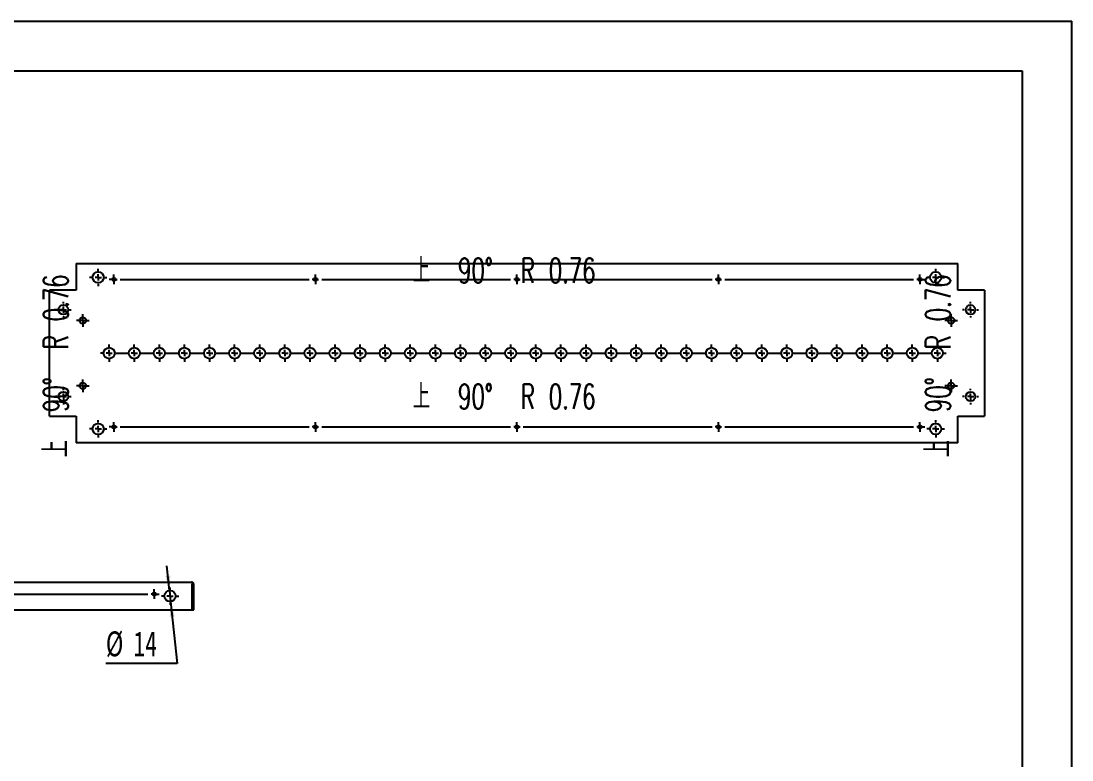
# Model space of a CAD drawing. Extents: x 0 to 2643, y 0 to 1869.
# Drawn here: x 1314 to 2643, y 935 to 1869 of the extents above; entities that cross this region are included whole.
import ezdxf

# ---------------------------------------------------------------- set-up
doc = ezdxf.new("R2010")
doc.units = 0
doc.header["$LTSCALE"] = 6.293994
doc.layers.get('0').update_dxf_attribs({"linetype": 'CONTINUOUS'})
doc.layers.add('粗实线', color=7, linetype='CONTINUOUS')
doc.layers.add('细实线', color=7, linetype='CONTINUOUS')
doc.styles.add('SLDTEXTSTYLE6', font='TXT', dxfattribs={"width": 0.7})
doc.styles.add('SLDTEXTSTYLE7', font='TXT', dxfattribs={"width": 0.628571, "bigfont": 'bigfont'})
doc.dimstyles.new('SLDDIMSTYLE2', dxfattribs={"dimtxt": 31.469971, "dimasz": 18.881983, "dimexe": 0, "dimexo": 0.0625, "dimgap": 7.867493, "dimtad": 0, "dimtih": 1, "dimtoh": 1, "dimdec": 1, "dimrnd": 1e-09, "dimzin": 12, "dimtxsty": 'SLDTEXTSTYLE6', "dimsah": 1, "dimcen": 0, "dimazin": 3, "dimtfac": 1, "dimtdec": 1, "dimtmove": 0, "dimatfit": 3, "dimtolj": 1, "dimtzin": 12})

# ---------------------------------------------------------------- blocks, each defined once
blk = doc.blocks.new('_D_17')
at = {"layer": '细实线'}
for p, q in [((1501.7, 1148.9), (1498.4, 1180.2)), ((1501.7, 1148.9), (1503.2, 1135)), ((1503.2, 1135), (1511.5, 1056.8)), ((1511.5, 1056.8), (1421.2, 1056.8))]:
    blk.add_line(p, q, dxfattribs=at)
for points in [[(1501.7, 1148.9), (1502.8, 1168), (1496.6, 1167.3)], [(1503.2, 1135), (1502.1, 1115.9), (1508.3, 1116.5)]]:
    blk.add_solid(points, dxfattribs=at)
at = {"layer": '细实线', "char_height": 31.47, "attachment_point": 1, "style": 'SLDTEXTSTYLE6'}
for s, insert in [('%%c', (1421.2, 1097.3)), ('14', (1456, 1097.3))]:
    blk.add_mtext(s, dxfattribs=dict(at, insert=insert))
blk = doc.blocks.new('SW_CENTERMARKSYMBOL_8')
at = {"layer": '细实线', "color": 0}
for p, q in [((-8, 0), (-11, 0)), ((0, 0), (-4, 0)), ((0, 8), (0, 11)), ((0, 0), (0, 4)), ((0, 0), (0, -4)), ((0, 0), (4, 0)), ((8, 0), (11, 0)), ((0, -8), (0, -11))]:
    blk.add_line(p, q, dxfattribs=at)
blk = doc.blocks.new('SW_CENTERMARKSYMBOL_9')
at = {"layer": '细实线', "color": 0}
for p, q in [((-258.875, 0), (-260.975, 0)), ((-254.875, 0), (-258.875, 0)), ((-254.875, 4), (-254.875, 6.1)), ((-254.875, 0), (-254.875, 4)), ((-254.875, 0), (-254.875, -4)), ((-254.875, 0), (-250.875, 0)), ((-246.875, 0), (-8, 0)), ((0, 0), (-4, 0)), ((0, 4), (0, 6.1)), ((0, 0), (0, 4)), ((0, 0), (0, -4)), ((0, 0), (4, 0)), ((8, 0), (246.875, 0)), ((254.875, 0), (250.875, 0)), ((254.875, 4), (254.875, 6.1)), ((254.875, 0), (254.875, 4)), ((254.875, 0), (254.875, -4)), ((254.875, 0), (258.875, 0)), ((262.875, 0), (501.75, 0)), ((509.75, 0), (505.75, 0)), ((509.75, 4), (509.75, 6.1)), ((509.75, 0), (509.75, 4)), ((509.75, 0), (509.75, -4)), ((509.75, 0), (513.75, 0)), ((517.75, 0), (756.625, 0)), ((764.625, 0), (760.625, 0)), ((764.625, 4), (764.625, 6.1)), ((764.625, 0), (764.625, 4)), ((764.625, 0), (764.625, -4)), ((764.625, 0), (768.625, 0)), ((768.625, 0), (770.725, 0)), ((-254.875, -4), (-254.875, -6.1)), ((0, -4), (0, -6.1)), ((254.875, -4), (254.875, -6.1)), ((509.75, -4), (509.75, -6.1)), ((764.625, -4), (764.625, -6.1))]:
    blk.add_line(p, q, dxfattribs=at)
blk = doc.blocks.new('SW_CENTERMARKSYMBOL_10')
at = {"layer": '细实线', "color": 0}
for p, q in [((-39.75, 0), (-42.75, 0)), ((-31.75, 0), (-35.75, 0)), ((-31.75, 8), (-31.75, 11)), ((-31.75, 0), (-31.75, 4)), ((-31.75, 0), (-31.75, -4)), ((-31.75, 0), (-27.75, 0)), ((-23.75, 0), (-8, 0)), ((0, 0), (-4, 0)), ((0, 8), (0, 11)), ((0, 0), (0, 4)), ((0, 0), (0, -4)), ((0, 0), (4, 0)), ((8, 0), (23.75, 0)), ((31.75, 0), (27.75, 0)), ((31.75, 8), (31.75, 11)), ((31.75, 0), (31.75, 4)), ((31.75, 0), (31.75, -4)), ((31.75, 0), (35.75, 0)), ((39.75, 0), (55.5, 0)), ((63.5, 0), (59.5, 0)), ((63.5, 8), (63.5, 11)), ((63.5, 0), (63.5, 4)), ((63.5, 0), (63.5, -4)), ((63.5, 0), (67.5, 0)), ((71.5, 0), (87.25, 0)), ((95.25, 0), (91.25, 0)), ((95.25, 8), (95.25, 11)), ((95.25, 0), (95.25, 4)), ((95.25, 0), (95.25, -4)), ((95.25, 0), (99.25, 0)), ((103.25, 0), (119, 0)), ((127, 0), (123, 0)), ((127, 8), (127, 11)), ((127, 0), (127, 4)), ((127, 0), (127, -4)), ((127, 0), (131, 0)), ((135, 0), (150.75, 0)), ((158.75, 0), (154.75, 0)), ((158.75, 8), (158.75, 11)), ((158.75, 0), (158.75, 4)), ((158.75, 0), (158.75, -4)), ((158.75, 0), (162.75, 0)), ((166.75, 0), (182.5, 0)), ((190.5, 0), (186.5, 0)), ((190.5, 8), (190.5, 11)), ((190.5, 0), (190.5, 4)), ((190.5, 0), (190.5, -4)), ((190.5, 0), (194.5, 0)), ((198.5, 0), (214.25, 0)), ((222.25, 0), (218.25, 0)), ((222.25, 8), (222.25, 11)), ((222.25, 0), (222.25, 4)), ((222.25, 0), (222.25, -4)), ((222.25, 0), (226.25, 0)), ((230.25, 0), (246, 0)), ((254, 0), (250, 0)), ((254, 8), (254, 11)), ((254, 0), (254, 4)), ((254, 0), (254, -4)), ((254, 0), (258, 0)), ((262, 0), (277.75, 0)), ((285.75, 0), (281.75, 0)), ((285.75, 8), (285.75, 11)), ((285.75, 0), (285.75, 4)), ((285.75, 0), (285.75, -4)), ((285.75, 0), (289.75, 0)), ((293.75, 0), (309.5, 0)), ((317.5, 0), (313.5, 0)), ((317.5, 8), (317.5, 11)), ((317.5, 0), (317.5, 4)), ((317.5, 0), (317.5, -4)), ((317.5, 0), (321.5, 0)), ((325.5, 0), (341.25, 0)), ((349.25, 0), (345.25, 0)), ((349.25, 8), (349.25, 11)), ((349.25, 0), (349.25, 4)), ((349.25, 0), (349.25, -4)), ((349.25, 0), (353.25, 0)), ((357.25, 0), (373, 0)), ((381, 0), (377, 0)), ((381, 8), (381, 11)), ((381, 0), (381, 4)), ((381, 0), (381, -4)), ((381, 0), (385, 0)), ((389, 0), (404.75, 0)), ((412.75, 0), (408.75, 0)), ((412.75, 8), (412.75, 11)), ((412.75, 0), (412.75, 4)), ((412.75, 0), (412.75, -4)), ((412.75, 0), (416.75, 0)), ((420.75, 0), (436.5, 0)), ((444.5, 0), (440.5, 0)), ((444.5, 8), (444.5, 11)), ((444.5, 0), (444.5, 4)), ((444.5, 0), (444.5, -4)), ((444.5, 0), (448.5, 0)), ((452.5, 0), (468.25, 0)), ((476.25, 0), (472.25, 0)), ((476.25, 8), (476.25, 11)), ((476.25, 0), (476.25, 4)), ((476.25, 0), (476.25, -4)), ((476.25, 0), (480.25, 0)), ((484.25, 0), (500, 0)), ((508, 0), (504, 0)), ((508, 8), (508, 11)), ((508, 0), (508, 4)), ((508, 0), (508, -4)), ((508, 0), (512, 0)), ((516, 0), (531.75, 0)), ((539.75, 0), (535.75, 0)), ((539.75, 8), (539.75, 11)), ((539.75, 0), (539.75, 4)), ((539.75, 0), (539.75, -4)), ((539.75, 0), (543.75, 0)), ((547.75, 0), (563.5, 0)), ((571.5, 0), (567.5, 0)), ((571.5, 8), (571.5, 11)), ((571.5, 0), (571.5, 4)), ((571.5, 0), (571.5, -4)), ((571.5, 0), (575.5, 0)), ((579.5, 0), (595.25, 0)), ((603.25, 0), (599.25, 0)), ((603.25, 8), (603.25, 11)), ((603.25, 0), (603.25, 4)), ((603.25, 0), (603.25, -4)), ((603.25, 0), (607.25, 0)), ((611.25, 0), (627, 0)), ((635, 0), (631, 0)), ((635, 8), (635, 11)), ((635, 0), (635, 4)), ((635, 0), (635, -4)), ((635, 0), (639, 0)), ((643, 0), (658.75, 0)), ((666.75, 0), (662.75, 0)), ((666.75, 8), (666.75, 11)), ((666.75, 0), (666.75, 4)), ((666.75, 0), (666.75, -4)), ((666.75, 0), (670.75, 0)), ((674.75, 0), (690.5, 0)), ((698.5, 0), (694.5, 0)), ((698.5, 8), (698.5, 11)), ((698.5, 0), (698.5, 4)), ((698.5, 0), (698.5, -4)), ((698.5, 0), (702.5, 0)), ((706.5, 0), (722.25, 0)), ((730.25, 0), (726.25, 0)), ((730.25, 8), (730.25, 11)), ((730.25, 0), (730.25, 4)), ((730.25, 0), (730.25, -4)), ((730.25, 0), (734.25, 0)), ((738.25, 0), (754, 0)), ((762, 0), (758, 0)), ((762, 8), (762, 11)), ((762, 0), (762, 4)), ((762, 0), (762, -4)), ((762, 0), (766, 0)), ((770, 0), (785.75, 0)), ((793.75, 0), (789.75, 0)), ((793.75, 8), (793.75, 11)), ((793.75, 0), (793.75, 4)), ((793.75, 0), (793.75, -4)), ((793.75, 0), (797.75, 0)), ((801.75, 0), (817.5, 0)), ((825.5, 0), (821.5, 0)), ((825.5, 8), (825.5, 11)), ((825.5, 0), (825.5, 4)), ((825.5, 0), (825.5, -4)), ((825.5, 0), (829.5, 0)), ((833.5, 0), (849.25, 0)), ((857.25, 0), (853.25, 0)), ((857.25, 8), (857.25, 11)), ((857.25, 0), (857.25, 4)), ((857.25, 0), (857.25, -4)), ((857.25, 0), (861.25, 0)), ((865.25, 0), (881, 0)), ((889, 0), (885, 0)), ((889, 8), (889, 11)), ((889, 0), (889, 4)), ((889, 0), (889, -4)), ((889, 0), (893, 0)), ((897, 0), (912.75, 0)), ((920.75, 0), (916.75, 0)), ((920.75, 8), (920.75, 11)), ((920.75, 0), (920.75, 4)), ((920.75, 0), (920.75, -4)), ((920.75, 0), (924.75, 0)), ((928.75, 0), (944.5, 0)), ((952.5, 0), (948.5, 0)), ((952.5, 8), (952.5, 11)), ((952.5, 0), (952.5, 4)), ((952.5, 0), (952.5, -4)), ((952.5, 0), (956.5, 0)), ((960.5, 0), (976.25, 0)), ((984.25, 0), (980.25, 0)), ((984.25, 8), (984.25, 11)), ((984.25, 0), (984.25, 4)), ((984.25, 0), (984.25, -4)), ((984.25, 0), (988.25, 0)), ((992.25, 0), (1008, 0)), ((1016, 0), (1012, 0)), ((1016, 8), (1016, 11)), ((1016, 0), (1016, 4)), ((1016, 0), (1016, -4)), ((1016, 0), (1020, 0)), ((1024, 0), (1027, 0)), ((-31.75, -8), (-31.75, -11)), ((0, -8), (0, -11)), ((31.75, -8), (31.75, -11)), ((63.5, -8), (63.5, -11)), ((95.25, -8), (95.25, -11)), ((127, -8), (127, -11)), ((158.75, -8), (158.75, -11)), ((190.5, -8), (190.5, -11)), ((222.25, -8), (222.25, -11)), ((254, -8), (254, -11)), ((285.75, -8), (285.75, -11)), ((317.5, -8), (317.5, -11)), ((349.25, -8), (349.25, -11)), ((381, -8), (381, -11)), ((412.75, -8), (412.75, -11)), ((444.5, -8), (444.5, -11)), ((476.25, -8), (476.25, -11)), ((508, -8), (508, -11)), ((539.75, -8), (539.75, -11)), ((571.5, -8), (571.5, -11)), ((603.25, -8), (603.25, -11)), ((635, -8), (635, -11)), ((666.75, -8), (666.75, -11)), ((698.5, -8), (698.5, -11)), ((730.25, -8), (730.25, -11)), ((762, -8), (762, -11)), ((793.75, -8), (793.75, -11)), ((825.5, -8), (825.5, -11)), ((857.25, -8), (857.25, -11)), ((889, -8), (889, -11)), ((920.75, -8), (920.75, -11)), ((952.5, -8), (952.5, -11)), ((984.25, -8), (984.25, -11)), ((1016, -8), (1016, -11))]:
    blk.add_line(p, q, dxfattribs=at)
blk = doc.blocks.new('SW_CENTERMARKSYMBOL_11')
at = {"layer": '细实线', "color": 0}
for p, q in [((-4, 0), (-8, 0)), ((0, 0), (-4, 0)), ((0, 4), (0, 8)), ((0, 0), (0, 4)), ((0, 0), (0, -4)), ((0, 0), (4, 0)), ((4, 0), (8, 0)), ((0, -4), (0, -8))]:
    blk.add_line(p, q, dxfattribs=at)
blk = doc.blocks.new('SW_CENTERMARKSYMBOL_12')
at = {"layer": '细实线', "color": 0}
for p, q in [((-4, 0), (-8, 0)), ((0, 0), (-4, 0)), ((0, 4), (0, 8)), ((0, 0), (0, 4)), ((0, 0), (0, -4)), ((0, 0), (4, 0)), ((4, 0), (8, 0)), ((0, -4), (0, -8))]:
    blk.add_line(p, q, dxfattribs=at)
blk = doc.blocks.new('SW_CENTERMARKSYMBOL_13')
at = {"layer": '细实线', "color": 0}
for p, q in [((-4, 0), (-8, 0)), ((0, 0), (-4, 0)), ((0, 4), (0, 8)), ((0, 0), (0, 4)), ((0, 0), (0, -4)), ((0, 0), (4, 0)), ((4, 0), (8, 0)), ((0, -4), (0, -8))]:
    blk.add_line(p, q, dxfattribs=at)
blk = doc.blocks.new('SW_CENTERMARKSYMBOL_14')
at = {"layer": '细实线', "color": 0}
for p, q in [((-4, 0), (-8, 0)), ((0, 0), (-4, 0)), ((0, 4), (0, 8)), ((0, 0), (0, 4)), ((0, 0), (0, -4)), ((0, 0), (4, 0)), ((4, 0), (8, 0)), ((0, -4), (0, -8))]:
    blk.add_line(p, q, dxfattribs=at)
blk = doc.blocks.new('SW_CENTERMARKSYMBOL_15')
at = {"layer": '细实线', "color": 0}
for p, q in [((-8, 0), (-10, 0)), ((0, 0), (-4, 0)), ((0, 8), (0, 10)), ((0, 0), (0, 4)), ((0, 0), (0, -4)), ((0, 0), (4, 0)), ((8, 0), (10, 0)), ((0, -8), (0, -10))]:
    blk.add_line(p, q, dxfattribs=at)
blk = doc.blocks.new('SW_CENTERMARKSYMBOL_16')
at = {"layer": '细实线', "color": 0}
for p, q in [((-8, 0), (-10, 0)), ((0, 0), (-4, 0)), ((0, 8), (0, 10)), ((0, 0), (0, 4)), ((0, 0), (0, -4)), ((0, 0), (4, 0)), ((8, 0), (10, 0)), ((0, -8), (0, -10))]:
    blk.add_line(p, q, dxfattribs=at)
blk = doc.blocks.new('SW_CENTERMARKSYMBOL_17')
at = {"layer": '细实线', "color": 0}
for p, q in [((-8, 0), (-11, 0)), ((0, 0), (-4, 0)), ((0, 8), (0, 11)), ((0, 0), (0, 4)), ((0, 0), (0, -4)), ((0, 0), (4, 0)), ((8, 0), (11, 0)), ((0, -8), (0, -11))]:
    blk.add_line(p, q, dxfattribs=at)
blk = doc.blocks.new('SW_CENTERMARKSYMBOL_18')
at = {"layer": '细实线', "color": 0}
for p, q in [((-8, 0), (-11, 0)), ((0, 0), (-4, 0)), ((0, 8), (0, 11)), ((0, 0), (0, 4)), ((0, 0), (0, -4)), ((0, 0), (4, 0)), ((8, 0), (11, 0)), ((0, -8), (0, -11))]:
    blk.add_line(p, q, dxfattribs=at)
blk = doc.blocks.new('SW_CENTERMARKSYMBOL_19')
at = {"layer": '细实线', "color": 0}
for p, q in [((-768.625, 0), (-770.725, 0)), ((-764.625, 0), (-768.625, 0)), ((-764.625, 4), (-764.625, 6.1)), ((-764.625, 0), (-764.625, 4)), ((-764.625, 0), (-764.625, -4)), ((-764.625, 0), (-760.625, 0)), ((-756.625, 0), (-517.75, 0)), ((-509.75, 0), (-513.75, 0)), ((-509.75, 4), (-509.75, 6.1)), ((-509.75, 0), (-509.75, 4)), ((-509.75, 0), (-509.75, -4)), ((-509.75, 0), (-505.75, 0)), ((-501.75, 0), (-262.875, 0)), ((-254.875, 0), (-258.875, 0)), ((-254.875, 4), (-254.875, 6.1)), ((-254.875, 0), (-254.875, 4)), ((-254.875, 0), (-254.875, -4)), ((-254.875, 0), (-250.875, 0)), ((-246.875, 0), (-8, 0)), ((0, 0), (-4, 0)), ((0, 4), (0, 6.1)), ((0, 0), (0, 4)), ((0, 0), (0, -4)), ((0, 0), (4, 0)), ((8, 0), (246.875, 0)), ((254.875, 0), (250.875, 0)), ((254.875, 4), (254.875, 6.1)), ((254.875, 0), (254.875, 4)), ((254.875, 0), (254.875, -4)), ((254.875, 0), (258.875, 0)), ((258.875, 0), (260.975, 0)), ((-764.625, -4), (-764.625, -6.1)), ((-509.75, -4), (-509.75, -6.1)), ((-254.875, -4), (-254.875, -6.1)), ((0, -4), (0, -6.1)), ((254.875, -4), (254.875, -6.1))]:
    blk.add_line(p, q, dxfattribs=at)
blk = doc.blocks.new('SW_CENTERMARKSYMBOL_20')
at = {"layer": '细实线', "color": 0}
for p, q in [((-8, 0), (-10, 0)), ((0, 0), (-4, 0)), ((0, 8), (0, 10)), ((0, 0), (0, 4)), ((0, 0), (0, -4)), ((0, 0), (4, 0)), ((8, 0), (10, 0)), ((0, -8), (0, -10))]:
    blk.add_line(p, q, dxfattribs=at)
blk = doc.blocks.new('SW_CENTERMARKSYMBOL_21')
at = {"layer": '细实线', "color": 0}
for p, q in [((-8, 0), (-10, 0)), ((0, 0), (-4, 0)), ((0, 8), (0, 10)), ((0, 0), (0, 4)), ((0, 0), (0, -4)), ((0, 0), (4, 0)), ((8, 0), (10, 0)), ((0, -8), (0, -10))]:
    blk.add_line(p, q, dxfattribs=at)
blk = doc.blocks.new('SW_CENTERMARKSYMBOL_22')
at = {"layer": '细实线', "color": 0}
for p, q in [((-8, 0), (-11, 0)), ((0, 0), (-4, 0)), ((0, 8), (0, 11)), ((0, 0), (0, 4)), ((0, 0), (0, -4)), ((0, 0), (4, 0)), ((8, 0), (11, 0)), ((0, -8), (0, -11))]:
    blk.add_line(p, q, dxfattribs=at)
blk = doc.blocks.new('SW_CENTERMARKSYMBOL_23')
at = {"layer": '细实线', "color": 0}
for p, q in [((-8, 0), (-11, 0)), ((0, 0), (-4, 0)), ((0, 8), (0, 11)), ((0, 0), (0, 4)), ((0, 0), (0, -4)), ((0, 0), (4, 0)), ((8, 0), (11, 0)), ((0, -8), (0, -11))]:
    blk.add_line(p, q, dxfattribs=at)
blk = doc.blocks.new('SW_CENTERMARKSYMBOL_24')
at = {"layer": '细实线', "color": 0}
for p, q in [((-768.625, 0), (-770.725, 0)), ((-764.625, 0), (-768.625, 0)), ((-764.625, 4), (-764.625, 6.1)), ((-764.625, 0), (-764.625, 4)), ((-764.625, 0), (-764.625, -4)), ((-764.625, 0), (-760.625, 0)), ((-756.625, 0), (-517.75, 0)), ((-509.75, 0), (-513.75, 0)), ((-509.75, 4), (-509.75, 6.1)), ((-509.75, 0), (-509.75, 4)), ((-509.75, 0), (-509.75, -4)), ((-509.75, 0), (-505.75, 0)), ((-501.75, 0), (-262.875, 0)), ((-254.875, 0), (-258.875, 0)), ((-254.875, 4), (-254.875, 6.1)), ((-254.875, 0), (-254.875, 4)), ((-254.875, 0), (-254.875, -4)), ((-254.875, 0), (-250.875, 0)), ((-246.875, 0), (-8, 0)), ((0, 0), (-4, 0)), ((0, 4), (0, 6.1)), ((0, 0), (0, 4)), ((0, 0), (0, -4)), ((0, 0), (4, 0)), ((8, 0), (246.875, 0)), ((254.875, 0), (250.875, 0)), ((254.875, 4), (254.875, 6.1)), ((254.875, 0), (254.875, 4)), ((254.875, 0), (254.875, -4)), ((254.875, 0), (258.875, 0)), ((258.875, 0), (260.975, 0)), ((-764.625, -4), (-764.625, -6.1)), ((-509.75, -4), (-509.75, -6.1)), ((-254.875, -4), (-254.875, -6.1)), ((0, -4), (0, -6.1)), ((254.875, -4), (254.875, -6.1))]:
    blk.add_line(p, q, dxfattribs=at)

msp = doc.modelspace()

# ---------------------------------------------------------------- linework, layer by layer
at = {"color": 7, "linetype": 'CONTINUOUS'}
for p, q in [((1383.51, 1562.57), (1383.51, 1529.02)), ((1383.51, 1562.57), (2499.06, 1562.57)), ((2499.06, 1529.02), (2499.06, 1562.57)), ((1349.96, 1369.46), (1349.96, 1529.02)), ((1383.51, 1529.02), (1349.96, 1529.02)), ((2532.62, 1529.02), (2499.06, 1529.02)), ((2532.62, 1529.02), (2532.62, 1369.46)), ((1349.96, 1369.46), (1383.51, 1369.46)), ((1383.51, 1369.46), (1383.51, 1335.91)), ((2499.06, 1369.46), (2532.62, 1369.46)), ((2499.06, 1335.91), (2499.06, 1369.46)), ((2499.06, 1335.91), (1383.51, 1335.91)), ((415.61, 1159.44), (1529.79, 1159.44)), ((1530.48, 1156.78), (1530.48, 1124.44)), ((1530.55, 1124.44), (1530.55, 1156.78)), ((1530.55, 1156.78), (1532.45, 1156.78)), ((1532.45, 1124.44), (1532.45, 1156.78)), ((414.92, 1124.44), (1530.48, 1124.44)), ((1530.55, 1124.44), (1532.45, 1124.44))]:
    msp.add_line(p, q, dxfattribs=at)
for centre, radius in [((1411.54, 1545.07), 7), ((1431.54, 1542.57), 2.1), ((1686.41, 1542.57), 2.1), ((1941.29, 1542.57), 2.1), ((2196.16, 1542.57), 2.1), ((2451.04, 1542.57), 2.1), ((2471.04, 1545.07), 7), ((1367.46, 1504.19), 6), ((2515.12, 1504.19), 6), ((1392.04, 1490.49), 4), ((2490.54, 1490.49), 4), ((1425.44, 1449.24), 7), ((1457.19, 1449.24), 7), ((1488.94, 1449.24), 7), ((1520.69, 1449.24), 7), ((1552.44, 1449.24), 7), ((1584.19, 1449.24), 7), ((1615.94, 1449.24), 7), ((1647.69, 1449.24), 7), ((1679.44, 1449.24), 7), ((1711.19, 1449.24), 7), ((1742.94, 1449.24), 7), ((1774.69, 1449.24), 7), ((1806.44, 1449.24), 7), ((1838.19, 1449.24), 7), ((1869.94, 1449.24), 7), ((1901.69, 1449.24), 7), ((1933.44, 1449.24), 7), ((1965.19, 1449.24), 7), ((1996.94, 1449.24), 7), ((2028.69, 1449.24), 7), ((2060.44, 1449.24), 7), ((2092.19, 1449.24), 7), ((2123.94, 1449.24), 7), ((2155.69, 1449.24), 7), ((2187.44, 1449.24), 7), ((2219.19, 1449.24), 7), ((2250.94, 1449.24), 7), ((2282.69, 1449.24), 7), ((2314.44, 1449.24), 7), ((2346.19, 1449.24), 7), ((2377.94, 1449.24), 7), ((2409.69, 1449.24), 7), ((2441.44, 1449.24), 7), ((2473.19, 1449.24), 7), ((1392.04, 1407.99), 4), ((2490.54, 1407.99), 4), ((1367.46, 1394.29), 6), ((2515.12, 1394.29), 6), ((1411.54, 1353.41), 7), ((1431.54, 1355.91), 2.1), ((1686.41, 1355.91), 2.1), ((1941.29, 1355.91), 2.1), ((2196.16, 1355.91), 2.1), ((2451.04, 1355.91), 2.1), ((2471.04, 1353.41), 7), ((1482.45, 1144.44), 2.1), ((1502.45, 1141.94), 7)]:
    msp.add_circle(centre, radius, dxfattribs=at)
for points, knots in [([(1529.79, 1159.44), (1529.85, 1159.44), (1529.91, 1159.37), (1530.02, 1159.11), (1530.08, 1158.91), (1530.19, 1158.42), (1530.25, 1158.12), (1530.37, 1157.48), (1530.42, 1157.13), (1530.48, 1156.78)], [0, 0, 0, 0, 0.25, 0.25, 0.5, 0.5, 0.75, 0.75, 1, 1, 1, 1]), ([(1532.45, 1156.78), (1532.45, 1157.13), (1532.38, 1157.48), (1532.12, 1158.12), (1531.92, 1158.42), (1531.43, 1158.91), (1531.13, 1159.11), (1530.49, 1159.37), (1530.14, 1159.44), (1529.79, 1159.44)], [0, 0, 0, 0, 0.25, 0.25, 0.5, 0.5, 0.75, 0.75, 1, 1, 1, 1]), ([(1530.55, 1156.78), (1530.54, 1156.89), (1530.53, 1157.04), (1530.44, 1157.16), (1530.41, 1157.2)], [0, 0, 0, 0, 0.6645413, 1, 1, 1, 1])]:
    msp.add_open_spline(points, degree=3, knots=knots, dxfattribs=at)
at = {"layer": '粗实线'}
for p, q in [((62.94, 1806.38), (2580.54, 1806.38)), ((2580.54, 1806.38), (2580.54, 62.94))]:
    msp.add_line(p, q, dxfattribs=at)
at = {"layer": '细实线'}
for p in [(0, 1869.32), (2643.48, 0)]:
    msp.add_line(p, (2643.48, 1869.32), dxfattribs=at)

# ---------------------------------------------------------------- block references
for name, p in [('SW_CENTERMARKSYMBOL_18', (1411.54, 1545.07)), ('SW_CENTERMARKSYMBOL_17', (2471.04, 1545.07)), ('SW_CENTERMARKSYMBOL_19', (2196.16, 1542.57)), ('SW_CENTERMARKSYMBOL_16', (1367.46, 1504.19)), ('SW_CENTERMARKSYMBOL_21', (2515.12, 1504.19)), ('SW_CENTERMARKSYMBOL_13', (1392.04, 1490.49)), ('SW_CENTERMARKSYMBOL_14', (2490.54, 1490.49)), ('SW_CENTERMARKSYMBOL_10', (1457.19, 1449.24)), ('SW_CENTERMARKSYMBOL_12', (1392.04, 1407.99)), ('SW_CENTERMARKSYMBOL_11', (2490.54, 1407.99)), ('SW_CENTERMARKSYMBOL_15', (1367.46, 1394.29)), ('SW_CENTERMARKSYMBOL_20', (2515.12, 1394.29)), ('SW_CENTERMARKSYMBOL_23', (1411.54, 1353.41)), ('SW_CENTERMARKSYMBOL_24', (2196.16, 1355.91)), ('SW_CENTERMARKSYMBOL_22', (2471.04, 1353.41)), ('SW_CENTERMARKSYMBOL_9', (717.83, 1144.44)), ('SW_CENTERMARKSYMBOL_8', (1502.45, 1141.94))]:
    msp.add_blockref(name, p, dxfattribs=at)

# ---------------------------------------------------------------- texts
at = {"color": 7, "linetype": 'CONTINUOUS', "char_height": 31.47, "attachment_point": 2, "style": 'SLDTEXTSTYLE7'}
for insert in [(1925.27, 1569.57), (1925.27, 1410.19)]:
    msp.add_mtext('上  90°  R 0.76', dxfattribs=dict(at, insert=insert))
at = {"color": 7, "linetype": 'CONTINUOUS', "char_height": 31.47, "attachment_point": 2, "rotation": 90, "style": 'SLDTEXTSTYLE7'}
for insert in [(1342.25, 1433.22), (2458.33, 1433.22)]:
    msp.add_mtext('上  90°  R 0.76', dxfattribs=dict(at, insert=insert))

# ---------------------------------------------------------------- dimensions: what is measured, and where the dimension line sits
at = {"layer": '细实线'}
dim = msp.add_diameter_dim_2p(p1=(1503.19, 1134.98), p2=(1501.71, 1148.9), dimstyle='SLDDIMSTYLE2', dxfattribs=at)
dim.commit()
dim.dimension.update_dxf_attribs({"geometry": '_D_17', "text_midpoint": (1456.95, 1078.23), "dimtype": 163})

doc.saveas('drawing.dxf')
